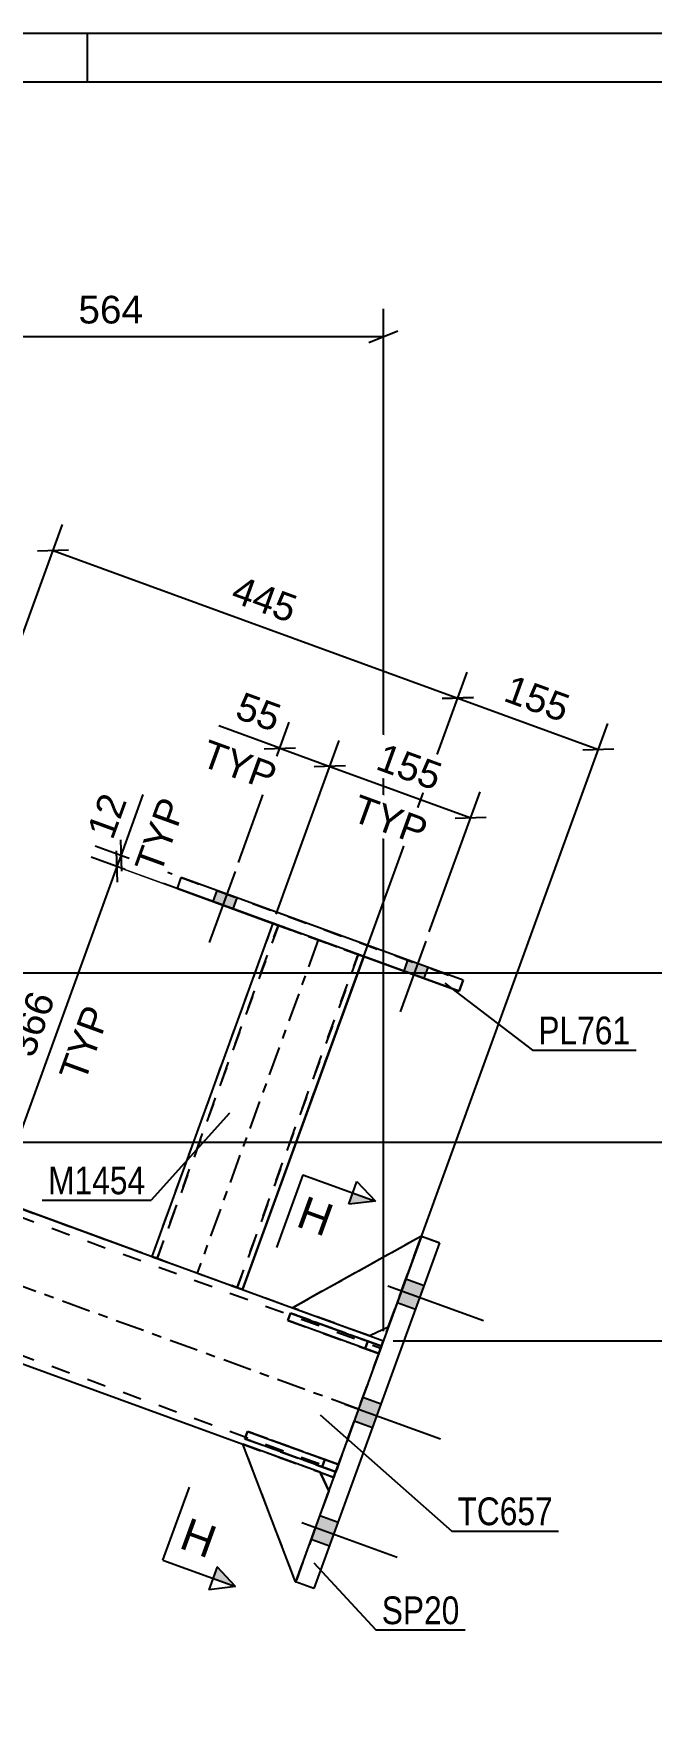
# Model space of a CAD drawing. Header units: millimetres. Extents: x -213 to 628, y -245 to 349.
# Drawn here: x 412.4 to 476.3, y 175.4 to 349.1 of the extents above; entities that cross this region are included whole.
import ezdxf

# ---------------------------------------------------------------- set-up
doc = ezdxf.new("R2010")
doc.units = ezdxf.units.MM
doc.linetypes.add('DXK_LINE_DOT2', pattern=[3.9198, 1.9599, -1.9599])
doc.linetypes.add('DXK_LINE_DOT3', pattern=[5.9187, 2.979, -0.9799, 0.9799, -0.9799])
doc.styles.add('Arial', font='arial.ttf', dxfattribs={"height": 0.2})
doc.styles.add('Arial Narrow', font='ARIALN.TTF', dxfattribs={"height": 0.2})

# ---------------------------------------------------------------- blocks, each defined once
blk = doc.blocks.new('Unknown-339279055-1134')
at = {"color": 5, "linetype": 'Continuous'}
for p, q in [((627.99, 349.07), (-213.01, 349.07)), ((417.99, 344.07), (417.99, 349.07)), ((622.99, 344.07), (-208.01, 344.07))]:
    blk.add_line(p, q, dxfattribs=at)
blk = doc.blocks.new('Part-339279055-2314 - 2113')
at = {"color": 2, "linetype": 'Continuous'}
for p, q in [((434.04, 203.43), (434.04, 203.43)), ((442.03, 200.52), (434.04, 203.43)), ((439.5, 189.2), (434.04, 203.43)), ((442.03, 200.52), (442.03, 200.52)), ((442.92, 198.6), (442.03, 200.52)), ((439.5, 189.2), (439.5, 189.2)), ((439.5, 189.2), (439.51, 189.2)), ((439.5, 189.2), (439.5, 189.2))]:
    blk.add_line(p, q, dxfattribs=at)
at = {"color": 7, "linetype": 'DXK_LINE_DOT2'}
for p, q in [((434.04, 203.43), (442.03, 200.52)), ((439.5, 189.2), (434.04, 203.43)), ((442.03, 200.52), (442.93, 198.6)), ((442.93, 198.6), (439.5, 189.2)), ((439.51, 189.2), (442.93, 198.6)), ((442.93, 198.6), (442.92, 198.6)), ((442.93, 198.6), (442.93, 198.6)), ((439.5, 189.2), (439.5, 189.2)), ((439.5, 189.2), (439.5, 189.2))]:
    blk.add_line(p, q, dxfattribs=at)
blk = doc.blocks.new('Bolt-339279055-2193 - 2113')
at = {"linetype": 'Continuous'}
for points in [[(451.88, 217.37), (452.77, 219.81), (450.89, 220.49), (450, 218.05)], [(451.88, 217.36), (452.77, 219.81), (450.89, 220.49), (450, 218.05)], [(451.88, 217.36), (452.77, 219.8), (450.89, 220.49), (450, 218.04)], [(447.44, 205.15), (448.33, 207.59), (446.45, 208.28), (445.56, 205.83)], [(447.44, 205.14), (448.33, 207.59), (446.45, 208.27), (445.56, 205.83)], [(442.99, 192.93), (443.88, 195.38), (442, 196.06), (441.11, 193.62)], [(442.99, 192.93), (443.88, 195.37), (442, 196.06), (441.11, 193.62)], [(442.99, 192.93), (443.88, 195.37), (442, 196.06), (441.11, 193.61)]]:
    blk.add_hatch(color=1, dxfattribs=at).paths.add_polyline_path(points)
at = {"color": 1, "linetype": 'Continuous'}
for p, q in [((449.04, 219.78), (458.91, 216.19)), ((449.04, 219.78), (458.91, 216.19)), ((449.04, 219.78), (458.91, 216.19)), ((450.89, 220.49), (452.77, 219.81)), ((450.89, 220.49), (452.77, 219.81)), ((450.89, 220.49), (452.77, 219.8)), ((450, 218.05), (451.88, 217.37)), ((450, 218.05), (451.88, 217.36)), ((450, 218.04), (451.88, 217.36)), ((444.59, 207.57), (454.46, 203.98)), ((444.59, 207.56), (454.46, 203.97)), ((446.45, 208.28), (448.33, 207.59)), ((446.45, 208.27), (448.33, 207.59)), ((445.56, 205.83), (447.44, 205.15)), ((445.56, 205.83), (447.44, 205.14)), ((440.15, 195.35), (450.01, 191.76)), ((440.15, 195.35), (450.01, 191.76)), ((440.15, 195.35), (450.01, 191.76)), ((442, 196.06), (443.88, 195.38)), ((442, 196.06), (443.88, 195.37)), ((442, 196.06), (443.88, 195.37)), ((441.11, 193.62), (442.99, 192.93)), ((441.11, 193.62), (442.99, 192.93)), ((441.11, 193.61), (442.99, 192.93))]:
    blk.add_line(p, q, dxfattribs=at)
blk = doc.blocks.new('Part-339279055-2318 - 2113')
at = {"color": 2, "linetype": 'Continuous'}
for p, q in [((434.52, 204.74), (434.25, 203.99)), ((443.64, 200.57), (434.25, 203.99)), ((434.52, 204.74), (443.92, 201.32)), ((442.23, 201.08), (443.64, 200.57)), ((443.92, 201.32), (443.64, 200.57))]:
    blk.add_line(p, q, dxfattribs=at)
at = {"color": 7, "linetype": 'DXK_LINE_DOT2'}
for p, q in [((434.25, 203.99), (442.23, 201.08)), ((442.51, 201.83), (434.52, 204.74)), ((442.51, 201.83), (442.23, 201.08)), ((443.92, 201.32), (442.51, 201.83)), ((443.92, 201.32), (443.64, 200.57)), ((443.64, 200.57), (443.64, 200.57)), ((443.64, 200.57), (443.64, 200.57)), ((443.92, 201.32), (443.92, 201.32))]:
    blk.add_line(p, q, dxfattribs=at)
blk = doc.blocks.new('Part-339279055-12831 - 2113')
at = {"color": 2, "linetype": 'Continuous'}
for p, q in [((427.27, 260.8), (427.68, 261.93)), ((427.27, 260.79), (427.27, 260.8)), ((456.4, 250.2), (427.27, 260.8)), ((427.27, 260.79), (427.27, 260.8)), ((427.27, 260.79), (437.14, 257.2)), ((456.81, 251.32), (427.68, 261.93)), ((446.54, 253.78), (456.4, 250.19)), ((456.4, 250.19), (456.81, 251.32)), ((456.81, 251.32), (456.4, 250.2)), ((456.4, 250.2), (456.4, 250.19))]:
    blk.add_line(p, q, dxfattribs=at)
at = {"color": 7, "linetype": 'DXK_LINE_DOT2'}
for p, q in [((427.27, 260.8), (427.68, 261.92)), ((427.68, 261.93), (427.68, 261.92)), ((427.68, 261.92), (456.81, 251.32)), ((437.14, 257.2), (446.54, 253.78)), ((456.81, 251.32), (456.81, 251.32))]:
    blk.add_line(p, q, dxfattribs=at)
blk = doc.blocks.new('Part-339279055-2147 - 2113')
at = {"color": 2, "linetype": 'Continuous'}
for p, q in [((452.5, 224.91), (439.5, 189.2)), ((454.38, 224.23), (441.38, 188.52)), ((454.38, 224.22), (441.38, 188.51)), ((452.5, 224.91), (454.38, 224.23)), ((454.38, 224.23), (454.38, 224.22)), ((454.38, 224.22), (454.38, 224.22)), ((441.38, 188.52), (439.5, 189.2)), ((439.5, 189.2), (439.51, 189.2)), ((441.38, 188.51), (439.5, 189.2)), ((439.5, 189.2), (439.5, 189.2)), ((441.38, 188.51), (441.38, 188.52))]:
    blk.add_line(p, q, dxfattribs=at)
at = {"color": 7, "linetype": 'DXK_LINE_DOT2'}
for p, q in [((439.51, 189.2), (452.5, 224.9)), ((452.5, 224.9), (452.5, 224.91)), ((452.5, 224.9), (454.38, 224.22))]:
    blk.add_line(p, q, dxfattribs=at)
blk = doc.blocks.new('Part-339279055-2157 - 2113')
at = {"color": 2, "linetype": 'Continuous'}
for p, q in [((392.19, 234.62), (439.17, 217.52)), ((392.19, 218.66), (434.04, 203.43)), ((392.19, 218.66), (434.04, 203.42)), ((447.16, 214.61), (448.57, 214.1)), ((442.03, 200.52), (443.44, 200.01)), ((442.03, 200.52), (443.44, 200))]:
    blk.add_line(p, q, dxfattribs=at)
at = {"color": 7, "linetype": 'DXK_LINE_DOT2'}
for p, q in [((392.19, 234.62), (448.57, 214.1)), ((392.19, 234.62), (392.19, 234.62)), ((392.19, 234.62), (392.19, 218.66)), ((392.19, 233.77), (448.29, 213.35)), ((392.19, 233.77), (448.29, 213.35)), ((392.19, 219.51), (443.71, 200.76)), ((392.19, 219.51), (443.71, 200.76)), ((439.17, 217.52), (447.16, 214.61)), ((448.41, 213.66), (448.23, 213.17)), ((448.29, 213.35), (448.41, 213.66)), ((448.53, 213.99), (448.41, 213.66)), ((448.41, 213.66), (448.53, 213.98)), ((448.53, 213.98), (448.57, 214.1)), ((448.57, 214.1), (448.53, 213.99)), ((448.57, 214.1), (448.57, 214.1)), ((448.29, 213.35), (443.73, 200.81)), ((448.23, 213.17), (443.78, 200.93)), ((448.13, 212.89), (443.88, 201.22)), ((448.13, 212.88), (443.88, 201.22)), ((448.13, 212.89), (448.27, 213.29)), ((448.21, 213.13), (448.13, 212.88)), ((448.27, 213.29), (448.21, 213.13)), ((448.29, 213.35), (448.27, 213.29)), ((448.27, 213.29), (448.29, 213.35)), ((448.29, 213.35), (448.29, 213.35)), ((434.04, 203.43), (442.03, 200.52)), ((434.04, 203.42), (442.03, 200.52)), ((443.48, 200.12), (443.44, 200.01)), ((443.44, 200), (443.48, 200.12)), ((443.44, 200), (443.44, 200.01)), ((443.44, 200), (443.44, 200)), ((443.6, 200.45), (443.48, 200.12)), ((443.48, 200.12), (443.6, 200.44)), ((443.78, 200.93), (443.6, 200.45)), ((443.6, 200.44), (443.73, 200.81)), ((443.71, 200.76), (443.73, 200.82)), ((443.73, 200.81), (443.71, 200.76)), ((443.71, 200.76), (443.71, 200.76)), ((443.88, 201.22), (443.73, 200.81)), ((443.73, 200.82), (443.79, 200.98)), ((443.79, 200.98), (443.88, 201.22))]:
    blk.add_line(p, q, dxfattribs=at)
at = {"color": 7, "linetype": 'DXK_LINE_DOT3'}
blk.add_line((446, 207.05), (392.19, 226.64), dxfattribs=at)
blk = doc.blocks.new('Part-339279055-2320 - 2113')
at = {"color": 7, "linetype": 'DXK_LINE_DOT2'}
for p, q in [((434.25, 203.99), (434.52, 204.74)), ((442.23, 201.08), (434.25, 203.99)), ((434.25, 203.99), (443.64, 200.57)), ((434.52, 204.74), (442.51, 201.83)), ((443.92, 201.32), (434.52, 204.74)), ((442.23, 201.08), (442.51, 201.83)), ((442.51, 201.83), (443.92, 201.32)), ((443.64, 200.57), (442.23, 201.08)), ((443.64, 200.57), (443.92, 201.32)), ((443.64, 200.57), (443.92, 201.32)), ((443.64, 200.57), (443.64, 200.57)), ((443.92, 201.32), (443.92, 201.32))]:
    blk.add_line(p, q, dxfattribs=at)
blk = doc.blocks.new('Bolt-339279055-12840 - 2113')
at = {"linetype": 'Continuous'}
for points in [[(433.42, 259.84), (431.35, 260.59), (430.94, 259.46), (433, 258.71)], [(453.15, 252.66), (451.08, 253.41), (450.67, 252.28), (452.74, 251.53)]]:
    blk.add_hatch(color=1, dxfattribs=at).paths.add_polyline_path(points)
at = {"color": 1, "linetype": 'Continuous'}
for p, q in [((433.24, 262.57), (430.57, 255.24)), ((431.35, 260.59), (430.94, 259.46)), ((433.42, 259.84), (433, 258.71)), ((452.97, 255.38), (450.3, 248.05)), ((451.08, 253.41), (450.67, 252.28)), ((453.15, 252.66), (452.74, 251.53))]:
    blk.add_line(p, q, dxfattribs=at)
blk = doc.blocks.new('Part-339279055-2315 - 2113')
at = {"color": 7, "linetype": 'DXK_LINE_DOT2'}
for p, q in [((434.04, 203.42), (442.03, 200.52)), ((439.5, 189.2), (434.04, 203.42)), ((434.04, 203.42), (434.04, 203.42)), ((442.03, 200.52), (434.04, 203.42)), ((439.5, 189.2), (434.04, 203.42)), ((442.03, 200.52), (442.93, 198.59)), ((442.03, 200.52), (442.03, 200.52)), ((442.92, 198.6), (442.03, 200.52)), ((442.93, 198.59), (439.5, 189.2)), ((439.51, 189.2), (442.93, 198.59)), ((442.93, 198.59), (442.92, 198.6)), ((442.93, 198.59), (442.93, 198.59))]:
    blk.add_line(p, q, dxfattribs=at)
at = {"color": 2, "linetype": 'Continuous'}
for q in [(439.5, 189.2), (439.51, 189.2), (439.5, 189.2)]:
    blk.add_line((439.5, 189.2), q, dxfattribs=at)
blk = doc.blocks.new('Part-339279055-2316 - 2113')
at = {"color": 2, "linetype": 'Continuous'}
for p, q in [((452.5, 224.91), (439.17, 217.52)), ((439.17, 217.52), (447.16, 214.61)), ((439.17, 217.52), (439.17, 217.52)), ((449.08, 215.51), (447.16, 214.61)), ((447.16, 214.61), (447.16, 214.61))]:
    blk.add_line(p, q, dxfattribs=at)
at = {"color": 7, "linetype": 'DXK_LINE_DOT2'}
for p, q in [((439.17, 217.52), (452.5, 224.91)), ((449.08, 215.51), (452.5, 224.91)), ((452.5, 224.91), (449.08, 215.51)), ((452.5, 224.91), (452.5, 224.91)), ((452.5, 224.91), (452.5, 224.91)), ((447.16, 214.61), (439.17, 217.52)), ((449.08, 215.51), (447.16, 214.61)), ((449.08, 215.51), (449.08, 215.51)), ((449.08, 215.51), (449.08, 215.51))]:
    blk.add_line(p, q, dxfattribs=at)
blk = doc.blocks.new('Part-339279055-2317 - 2113')
at = {"color": 7, "linetype": 'DXK_LINE_DOT2'}
for p, q in [((452.5, 224.91), (439.17, 217.52)), ((439.17, 217.52), (452.5, 224.91)), ((449.08, 215.51), (452.5, 224.91)), ((452.5, 224.91), (449.08, 215.51)), ((452.5, 224.91), (452.5, 224.91)), ((439.17, 217.52), (447.16, 214.61)), ((439.17, 217.52), (439.17, 217.52)), ((447.16, 214.61), (439.17, 217.52)), ((449.08, 215.51), (447.16, 214.61)), ((449.08, 215.51), (449.08, 215.51)), ((449.08, 215.51), (449.08, 215.51)), ((447.16, 214.61), (447.16, 214.61)), ((447.16, 214.61), (447.16, 214.61))]:
    blk.add_line(p, q, dxfattribs=at)
at = {"color": 2, "linetype": 'Continuous'}
blk.add_line((449.08, 215.51), (447.16, 214.61), dxfattribs=at)
blk = doc.blocks.new('Part-339279055-2319 - 2113')
at = {"color": 2, "linetype": 'Continuous'}
for p, q in [((438.97, 216.96), (438.69, 216.21)), ((448.09, 212.79), (438.69, 216.21)), ((438.97, 216.96), (448.36, 213.54)), ((446.68, 213.3), (448.09, 212.79)), ((448.36, 213.54), (448.09, 212.79))]:
    blk.add_line(p, q, dxfattribs=at)
at = {"color": 7, "linetype": 'DXK_LINE_DOT2'}
for p, q in [((438.69, 216.21), (446.68, 213.3)), ((446.95, 214.05), (438.97, 216.96)), ((446.95, 214.05), (446.68, 213.3)), ((448.36, 213.54), (446.95, 214.05)), ((448.36, 213.54), (448.09, 212.79)), ((448.09, 212.79), (448.09, 212.79)), ((448.09, 212.79), (448.09, 212.79)), ((448.36, 213.54), (448.36, 213.54))]:
    blk.add_line(p, q, dxfattribs=at)
blk = doc.blocks.new('Part-339279055-2321 - 2113')
at = {"color": 7, "linetype": 'DXK_LINE_DOT2'}
for p, q in [((438.69, 216.2), (438.97, 216.96)), ((446.68, 213.3), (438.69, 216.2)), ((438.69, 216.2), (448.09, 212.78)), ((438.97, 216.96), (446.95, 214.05)), ((448.36, 213.53), (438.97, 216.96)), ((446.68, 213.3), (446.95, 214.05)), ((446.95, 214.05), (448.36, 213.53)), ((448.09, 212.78), (446.68, 213.3)), ((448.09, 212.78), (448.36, 213.53)), ((448.09, 212.78), (448.36, 213.53)), ((448.09, 212.78), (448.09, 212.78)), ((448.36, 213.53), (448.36, 213.53))]:
    blk.add_line(p, q, dxfattribs=at)
blk = doc.blocks.new('Part-339279055-12830 - 2113')
at = {"color": 2, "linetype": 'Continuous'}
for p, q in [((437.14, 257.21), (424.62, 222.82)), ((446.54, 253.79), (434.02, 219.4))]:
    blk.add_line(p, q, dxfattribs=at)
at = {"color": 7, "linetype": 'DXK_LINE_DOT2'}
for p, q in [((437.14, 257.21), (424.62, 222.8)), ((437.71, 257.01), (425.18, 222.6)), ((425.19, 222.61), (437.71, 257.01)), ((437.14, 257.21), (437.14, 257.21)), ((437.14, 257.21), (437.14, 257.21)), ((437.23, 257.18), (437.14, 257.21)), ((437.14, 257.21), (437.23, 257.18)), ((437.47, 257.09), (437.23, 257.18)), ((437.23, 257.18), (437.47, 257.09)), ((437.84, 256.96), (437.47, 257.09)), ((437.47, 257.09), (437.84, 256.96)), ((437.71, 257.01), (437.71, 257.01)), ((437.71, 257.01), (437.75, 256.99)), ((437.75, 256.99), (437.71, 257.01)), ((437.75, 256.99), (437.87, 256.95)), ((437.87, 256.95), (437.75, 256.99)), ((438.27, 256.8), (437.84, 256.96)), ((437.84, 256.96), (438.27, 256.8)), ((437.87, 256.95), (438.05, 256.88)), ((438.05, 256.88), (437.87, 256.95)), ((438.05, 256.88), (438.27, 256.8)), ((438.27, 256.8), (438.05, 256.88)), ((438.27, 256.8), (445.41, 254.2)), ((438.27, 256.8), (445.41, 254.2)), ((438.27, 256.8), (445.41, 254.2)), ((438.27, 256.8), (445.41, 254.2)), ((445.98, 254), (433.45, 219.59)), ((433.46, 219.6), (445.98, 254)), ((434.02, 219.4), (446.54, 253.79)), ((445.41, 254.2), (445.63, 254.12)), ((445.63, 254.13), (445.41, 254.2)), ((445.41, 254.2), (445.84, 254.05)), ((445.81, 254.06), (445.41, 254.2)), ((445.81, 254.06), (445.63, 254.13)), ((445.63, 254.12), (445.81, 254.06)), ((445.81, 254.06), (445.93, 254.01)), ((445.93, 254.01), (445.81, 254.06)), ((446.21, 253.91), (445.81, 254.06)), ((445.84, 254.05), (446.21, 253.91)), ((445.93, 254.01), (445.98, 254)), ((445.98, 254), (445.93, 254.01)), ((445.98, 254), (445.98, 254)), ((446.21, 253.91), (446.45, 253.82)), ((446.45, 253.82), (446.21, 253.91)), ((446.45, 253.82), (446.54, 253.79)), ((446.54, 253.79), (446.45, 253.82)), ((446.54, 253.79), (446.54, 253.79)), ((446.54, 253.79), (446.54, 253.79)), ((424.62, 222.81), (424.62, 222.82)), ((424.62, 222.8), (424.62, 222.81)), ((424.71, 222.78), (424.62, 222.81)), ((424.62, 222.8), (424.7, 222.77)), ((424.7, 222.77), (424.95, 222.68)), ((424.95, 222.69), (424.71, 222.78)), ((425.32, 222.55), (424.95, 222.69)), ((424.95, 222.68), (425.32, 222.55)), ((425.18, 222.6), (425.19, 222.61)), ((425.18, 222.6), (425.18, 222.6)), ((425.18, 222.6), (425.23, 222.59)), ((425.23, 222.58), (425.18, 222.6)), ((425.23, 222.59), (425.35, 222.54)), ((425.35, 222.54), (425.23, 222.58)), ((425.75, 222.4), (425.32, 222.55)), ((425.32, 222.55), (425.75, 222.39)), ((425.35, 222.54), (425.53, 222.47)), ((425.53, 222.47), (425.35, 222.54)), ((425.53, 222.47), (425.75, 222.4)), ((425.75, 222.39), (425.53, 222.47)), ((425.75, 222.4), (432.89, 219.8)), ((425.75, 222.4), (432.89, 219.8)), ((425.75, 222.39), (432.89, 219.79)), ((425.75, 222.39), (432.89, 219.79)), ((432.89, 219.8), (433.1, 219.72)), ((433.32, 219.64), (432.89, 219.8)), ((433.1, 219.72), (432.89, 219.79)), ((432.89, 219.79), (433.32, 219.64)), ((433.1, 219.72), (433.29, 219.65)), ((433.29, 219.65), (433.1, 219.72)), ((433.29, 219.65), (433.41, 219.61)), ((433.41, 219.61), (433.29, 219.65)), ((433.32, 219.64), (433.69, 219.5)), ((433.69, 219.51), (433.32, 219.64)), ((433.41, 219.61), (433.45, 219.59)), ((433.45, 219.59), (433.41, 219.61)), ((433.45, 219.59), (433.46, 219.6)), ((433.45, 219.59), (433.45, 219.59)), ((433.93, 219.42), (433.69, 219.51)), ((433.69, 219.5), (433.93, 219.42)), ((433.93, 219.42), (434.02, 219.38)), ((434.02, 219.39), (433.93, 219.42)), ((434.02, 219.39), (434.02, 219.4)), ((434.02, 219.38), (434.02, 219.4)), ((434.02, 219.38), (434.02, 219.39))]:
    blk.add_line(p, q, dxfattribs=at)
at = {"color": 7, "linetype": 'DXK_LINE_DOT3'}
blk.add_line((441.84, 255.5), (429.32, 221.1), dxfattribs=at)
blk = doc.blocks.new('Bolt-339279055-12839 - 2113')
at = {"linetype": 'Continuous'}
for points in [[(433.42, 259.84), (431.35, 260.59), (430.94, 259.46), (433, 258.71)], [(453.15, 252.65), (451.08, 253.41), (450.67, 252.28), (452.74, 251.53)]]:
    blk.add_hatch(color=1, dxfattribs=at).paths.add_polyline_path(points)
at = {"color": 1, "linetype": 'Continuous'}
for p, q in [((433.24, 262.56), (430.57, 255.23)), ((431.35, 260.59), (430.94, 259.46)), ((433.42, 259.84), (433, 258.71)), ((452.97, 255.38), (450.3, 248.05)), ((451.08, 253.41), (450.67, 252.28)), ((453.15, 252.65), (452.74, 251.53))]:
    blk.add_line(p, q, dxfattribs=at)
blk = doc.blocks.new('StraightDimension-339279055-23784 - 2113')
at = {"color": 7, "linetype": 'Continuous'}
for p, q in [((436.2, 257.54), (418.36, 264.04)), ((421.09, 261.45), (420.99, 264.68)), ((408.53, 228.68), (421.04, 263.06)), ((423.68, 223.16), (405.85, 229.65)), ((408.47, 230.29), (408.58, 227.06))]:
    blk.add_line(p, q, dxfattribs=at)
at = {"color": 0}
blk.add_wipeout([(415.42, 249.82), (411.48, 251.26), (408.79, 243.86), (412.73, 242.43)], dxfattribs=at)
at = {"color": 0, "linetype": 'Continuous'}
blk.add_wipeout([(421.11, 248.34), (417.16, 249.78), (414.09, 241.34), (418.04, 239.91)], dxfattribs=at)
at = {"color": 3, "style": 'Arial'}
blk.add_text('366', height=2.865, rotation=69.9983, dxfattribs=at).set_placement((412.37, 243.2))
at = {"color": 3, "linetype": 'Continuous', "style": 'Arial'}
blk.add_text('TYP', height=2.865, rotation=69.9983, dxfattribs=at).set_placement((417.68, 240.68))
blk = doc.blocks.new('StraightDimension-339279055-23841 - 2113')
at = {"color": 7, "linetype": 'Continuous'}
for p, q in [((433.58, 263.5), (438.84, 277.96)), ((436.25, 275.23), (439.48, 275.34)), ((437.48, 258.14), (444.01, 276.08)), ((437.87, 275.29), (443.03, 273.41)), ((444.65, 273.46), (441.42, 273.35))]:
    blk.add_line(p, q, dxfattribs=at)
at = {"color": 0}
blk.add_wipeout([(437.63, 276.17), (439.06, 280.12), (433.76, 282.05), (432.32, 278.1)], dxfattribs=at)
at = {"color": 7, "linetype": 'Continuous'}
blk.add_line((437.87, 275.29), (431.57, 277.58), dxfattribs=at)
at = {"color": 0, "linetype": 'Continuous'}
blk.add_wipeout([(437.19, 270.1), (438.63, 274.05), (430.19, 277.12), (428.76, 273.17)], dxfattribs=at)
at = {"color": 7, "linetype": 'Continuous'}
blk.add_line((437.87, 275.29), (431.57, 277.58), dxfattribs=at)
at = {"color": 3, "style": 'Arial'}
blk.add_text('55', height=2.865, rotation=-19.9905, dxfattribs=at).set_placement((433.09, 278.46))
at = {"color": 3, "linetype": 'Continuous', "style": 'Arial'}
blk.add_text('TYP', height=2.865, rotation=-19.9905, dxfattribs=at).set_placement((429.53, 273.53))
blk = doc.blocks.new('StraightDimension-339279055-23273 - 2113')
at = {"color": 7, "linetype": 'Continuous'}
for p, q in [((490.62, 212.6), (489.42, 215.6)), ((449.57, 214.1), (502.44, 214.1)), ((490.02, 106.87), (490.02, 214.1)), ((489.42, 108.37), (490.62, 105.37)), ((393.19, 106.87), (502.44, 106.87))]:
    blk.add_line(p, q, dxfattribs=at)
at = {"color": 0, "linetype": 'Continuous'}
blk.add_wipeout([(503.04, 214.7), (503.04, 218.9), (490.72, 218.9), (490.72, 214.7)], dxfattribs=at)
at = {"color": 0}
blk.add_wipeout([(489.27, 165.53), (485.07, 165.53), (485.07, 155.44), (489.27, 155.44)], dxfattribs=at)
at = {"color": 3, "linetype": 'Continuous', "style": 'Arial'}
blk.add_text('18707', height=2.865, dxfattribs=at).set_placement((491.32, 215.3))
at = {"color": 3, "style": 'Arial'}
blk.add_text('3120', height=2.865, rotation=90.0002, dxfattribs=at).set_placement((488.67, 156.04))
blk = doc.blocks.new('StraightDimension-339279055-23271 - 2113')
at = {"color": 7, "linetype": 'Continuous'}
for p, q in [((490.62, 250.61), (489.42, 253.61)), ((393.19, 252.11), (502.44, 252.11)), ((490.02, 234.62), (490.02, 252.11)), ((393.19, 234.62), (502.44, 234.62)), ((489.42, 236.12), (490.62, 233.12))]:
    blk.add_line(p, q, dxfattribs=at)
at = {"color": 0, "linetype": 'Continuous'}
blk.add_wipeout([(503.04, 252.71), (503.04, 256.91), (490.72, 256.91), (490.72, 252.71)], dxfattribs=at)
at = {"color": 0}
blk.add_wipeout([(489.27, 247.3), (485.07, 247.3), (485.07, 239.43), (489.27, 239.43)], dxfattribs=at)
at = {"color": 3, "linetype": 'Continuous', "style": 'Arial'}
blk.add_text('19087', height=2.865, dxfattribs=at).set_placement((491.32, 253.31))
at = {"color": 3, "style": 'Arial'}
blk.add_text('175', height=2.865, rotation=90.0002, dxfattribs=at).set_placement((488.67, 240.03))
blk = doc.blocks.new('StraightDimension-339279055-23272 - 2113')
at = {"color": 7, "linetype": 'Continuous'}
for p, q in [((393.19, 234.62), (502.44, 234.62)), ((490.62, 233.12), (489.42, 236.12)), ((490.02, 214.1), (490.02, 234.62)), ((489.42, 215.6), (490.62, 212.6)), ((449.57, 214.1), (502.44, 214.1))]:
    blk.add_line(p, q, dxfattribs=at)
at = {"color": 0, "linetype": 'Continuous'}
blk.add_wipeout([(503.04, 235.22), (503.04, 239.42), (490.72, 239.42), (490.72, 235.22)], dxfattribs=at)
at = {"color": 0}
blk.add_wipeout([(489.27, 228.3), (485.07, 228.3), (485.07, 220.42), (489.27, 220.42)], dxfattribs=at)
at = {"color": 3, "linetype": 'Continuous', "style": 'Arial'}
blk.add_text('18912', height=2.865, dxfattribs=at).set_placement((491.32, 235.82))
at = {"color": 3, "style": 'Arial'}
blk.add_text('205', height=2.865, rotation=90.0002, dxfattribs=at).set_placement((488.67, 221.02))
blk = doc.blocks.new('StraightDimension-339279055-23462 - 2113')
at = {"color": 7, "linetype": 'Continuous'}
for p, q in [((392.19, 253.11), (392.19, 320.64)), ((448.57, 215.1), (448.57, 320.64)), ((393.69, 318.39), (390.69, 317.19)), ((392.19, 317.79), (448.57, 317.79)), ((447.07, 317.19), (450.07, 318.39))]:
    blk.add_line(p, q, dxfattribs=at)
at = {"color": 0}
blk.add_wipeout([(424.31, 318.54), (424.31, 322.74), (416.44, 322.74), (416.44, 318.54)], dxfattribs=at)
at = {"color": 3, "style": 'Arial'}
blk.add_text('564', height=2.865, dxfattribs=at).set_placement((417.04, 319.14))
blk = doc.blocks.new('StraightDimension-339279055-23689 - 2113')
at = {"color": 7, "linetype": 'Continuous'}
for p, q in [((434.36, 220.34), (457.23, 283.14)), ((457.87, 280.51), (454.64, 280.41)), ((456.25, 280.46), (470.8, 275.16)), ((448.91, 215.04), (471.77, 277.84)), ((469.18, 275.11), (472.41, 275.22))]:
    blk.add_line(p, q, dxfattribs=at)
at = {"color": 0}
blk.add_wipeout([(467.48, 277.17), (468.92, 281.12), (461.52, 283.81), (460.08, 279.86)], dxfattribs=at)
at = {"color": 3, "style": 'Arial'}
blk.add_text('155', height=2.865, rotation=-20.002, dxfattribs=at).set_placement((460.85, 280.22))
blk = doc.blocks.new('StraightDimension-339279055-23690 - 2113')
at = {"color": 7, "linetype": 'Continuous'}
for p, q in [((392.53, 235.56), (415.39, 298.37)), ((416.03, 295.74), (412.8, 295.64)), ((414.42, 295.69), (456.25, 280.46)), ((434.36, 220.34), (457.23, 283.14)), ((454.64, 280.41), (457.87, 280.51))]:
    blk.add_line(p, q, dxfattribs=at)
at = {"color": 0}
blk.add_wipeout([(439.29, 287.43), (440.73, 291.38), (433.33, 294.07), (431.89, 290.13)], dxfattribs=at)
at = {"color": 3, "style": 'Arial'}
blk.add_text('445', height=2.865, rotation=-20.002, dxfattribs=at).set_placement((432.66, 290.48))
blk = doc.blocks.new('StraightDimension-339279055-23783 - 2113')
at = {"color": 7, "linetype": 'Continuous'}
for p, q in [((421.4, 265.81), (421.5, 262.58)), ((436.2, 257.54), (418.36, 264.04)), ((426.74, 262.27), (418.77, 265.17)), ((421.09, 261.45), (420.99, 264.68)), ((421.04, 263.06), (421.45, 264.19))]:
    blk.add_line(p, q, dxfattribs=at)
at = {"color": 0}
blk.add_wipeout([(422.86, 270.25), (418.91, 271.69), (416.98, 266.38), (420.93, 264.94)], dxfattribs=at)
at = {"color": 7, "linetype": 'Continuous'}
blk.add_line((421.45, 264.19), (423.74, 270.49), dxfattribs=at)
at = {"color": 0, "linetype": 'Continuous'}
blk.add_wipeout([(428.93, 269.81), (424.98, 271.25), (421.91, 262.81), (425.86, 261.38)], dxfattribs=at)
at = {"color": 7, "linetype": 'Continuous'}
blk.add_line((421.45, 264.19), (423.74, 270.49), dxfattribs=at)
at = {"color": 3, "style": 'Arial'}
blk.add_text('12', height=2.865, rotation=69.9983, dxfattribs=at).set_placement((420.57, 265.71))
at = {"color": 3, "linetype": 'Continuous', "style": 'Arial'}
blk.add_text('TYP', height=2.865, rotation=69.9983, dxfattribs=at).set_placement((425.5, 262.15))
blk = doc.blocks.new('StraightDimension-339279055-23840 - 2113')
at = {"color": 7, "linetype": 'Continuous'}
for p, q in [((437.48, 258.14), (444.01, 276.08)), ((444.65, 273.46), (441.42, 273.35)), ((443.03, 273.41), (457.6, 268.11)), ((453.31, 256.32), (458.57, 270.79)), ((455.98, 268.06), (459.21, 268.16))]:
    blk.add_line(p, q, dxfattribs=at)
at = {"color": 0}
blk.add_wipeout([(454.27, 270.12), (455.71, 274.06), (448.31, 276.75), (446.87, 272.81)], dxfattribs=at)
at = {"color": 0, "linetype": 'Continuous'}
blk.add_wipeout([(452.79, 264.43), (454.23, 268.38), (445.79, 271.44), (444.36, 267.5)], dxfattribs=at)
at = {"color": 3, "style": 'Arial'}
blk.add_text('155', height=2.865, rotation=-19.9905, dxfattribs=at).set_placement((447.64, 273.17))
at = {"color": 3, "linetype": 'Continuous', "style": 'Arial'}
blk.add_text('TYP', height=2.865, rotation=-19.9905, dxfattribs=at).set_placement((445.12, 267.86))
blk = doc.blocks.new('Mark-339279055-2153 - 2113')
at = {"color": 0}
blk.add_wipeout([(466.09, 195.06), (466.09, 198.06), (456.23, 198.06), (456.23, 195.06)], dxfattribs=at)
blk.add_wipeout([(466.09, 195.06), (466.09, 198.06), (456.23, 198.06), (456.23, 195.06)], dxfattribs=at)
at = {"color": 30, "linetype": 'Continuous'}
for p, q in [((442.03, 206.47), (455.63, 194.46)), ((455.63, 194.46), (466.69, 194.46))]:
    blk.add_line(p, q, dxfattribs=at)
at = {"color": 3, "style": 'Arial Narrow'}
blk.add_text('TC657', height=2.863, dxfattribs=at).set_placement((456.23, 195.06))
blk = doc.blocks.new('SectionMark-339279055-26886 - 2113')
at = {"linetype": 'Continuous'}
blk.add_hatch(color=6, dxfattribs=at).paths.add_polyline_path([(444.99, 228.2), (445.42, 229.37), (447.77, 228.52)])
at = {"color": 6, "linetype": 'Continuous'}
for p, q in [((444.99, 228.2), (445.84, 230.55)), ((445.84, 230.55), (447.77, 228.52)), ((447.77, 228.52), (444.99, 228.2)), ((433.29, 188.72), (430.51, 188.4))]:
    blk.add_line(p, q, dxfattribs=at)
at = {"color": 0, "linetype": 'Continuous'}
for points in [[(442.56, 224.83), (443.76, 228.12), (440.59, 229.27), (439.39, 225.98)], [(430.48, 191.61), (431.67, 194.9), (428.5, 196.05), (427.31, 192.76)]]:
    blk.add_wipeout(points, dxfattribs=at)
at = {"linetype": 'Continuous'}
blk.add_hatch(color=6, dxfattribs=at).paths.add_polyline_path([(430.94, 189.58), (431.37, 190.75), (433.29, 188.72)])
at = {"color": 6, "linetype": 'Continuous'}
for p, q in [((440.25, 231.25), (437.51, 223.74)), ((440.25, 231.25), (447.77, 228.52)), ((425.77, 191.46), (428.51, 198.97)), ((425.77, 191.46), (433.29, 188.72)), ((431.37, 190.75), (430.51, 188.4)), ((433.29, 188.72), (431.37, 190.75))]:
    blk.add_line(p, q, dxfattribs=at)
at = {"color": 3, "linetype": 'Continuous', "style": 'Arial'}
for p in [(439.39, 225.98), (427.31, 192.76)]:
    blk.add_text('H', height=3.34, rotation=-19.9905, dxfattribs=at).set_placement(p)
blk = doc.blocks.new('Mark-339279055-23710 - 2113')
at = {"color": 0}
blk.add_wipeout([(423.97, 229.23), (423.97, 232.23), (413.91, 232.23), (413.91, 229.23)], dxfattribs=at)
blk.add_wipeout([(423.97, 229.23), (423.97, 232.23), (413.91, 232.23), (413.91, 229.23)], dxfattribs=at)
at = {"color": 30, "linetype": 'Continuous'}
for p in [(432.65, 237.62), (413.31, 228.63)]:
    blk.add_line(p, (424.57, 228.63), dxfattribs=at)
at = {"color": 3, "style": 'Arial Narrow'}
blk.add_text('M1454', height=2.863, dxfattribs=at).set_placement((413.91, 229.23))
blk = doc.blocks.new('Mark-339279055-23714 - 2113')
at = {"color": 0}
blk.add_wipeout([(474.1, 244.71), (474.1, 247.71), (464.59, 247.71), (464.59, 244.71)], dxfattribs=at)
blk.add_wipeout([(474.1, 244.71), (474.1, 247.71), (464.59, 247.71), (464.59, 244.71)], dxfattribs=at)
at = {"color": 30, "linetype": 'Continuous'}
for p, q in [((454.91, 251.03), (463.99, 244.11)), ((463.99, 244.11), (474.7, 244.11))]:
    blk.add_line(p, q, dxfattribs=at)
at = {"color": 3, "style": 'Arial Narrow'}
blk.add_text('PL761', height=2.863, dxfattribs=at).set_placement((464.59, 244.71))
blk = doc.blocks.new('Mark-339279055-23885 - 2113')
at = {"color": 0}
blk.add_wipeout([(456.44, 184.84), (456.44, 187.84), (448.4, 187.84), (448.4, 184.84)], dxfattribs=at)
blk.add_wipeout([(456.44, 184.84), (456.44, 187.84), (448.4, 187.84), (448.4, 184.84)], dxfattribs=at)
at = {"color": 30, "linetype": 'Continuous'}
for p, q in [((441.39, 191.16), (447.8, 184.24)), ((447.8, 184.24), (457.04, 184.24))]:
    blk.add_line(p, q, dxfattribs=at)
at = {"color": 3, "style": 'Arial Narrow'}
blk.add_text('SP20', height=2.863, dxfattribs=at).set_placement((448.4, 184.84))

msp = doc.modelspace()

# ---------------------------------------------------------------- block references
for name in ['Unknown-339279055-1134', 'Bolt-339279055-12840 - 2113', 'Bolt-339279055-12839 - 2113', 'Part-339279055-12831 - 2113', 'Part-339279055-12830 - 2113', 'Part-339279055-2157 - 2113', 'Part-339279055-2316 - 2113', 'Part-339279055-2317 - 2113', 'Part-339279055-2147 - 2113', 'Bolt-339279055-2193 - 2113', 'Part-339279055-2319 - 2113', 'Part-339279055-2321 - 2113', 'Part-339279055-2314 - 2113', 'Part-339279055-2315 - 2113', 'Part-339279055-2318 - 2113', 'Part-339279055-2320 - 2113']:
    msp.add_blockref(name, (0, 0))

# ---------------------------------------------------------------- next in the draw order: block references
for name in ['StraightDimension-339279055-23784 - 2113', 'StraightDimension-339279055-23273 - 2113']:
    msp.add_blockref(name, (0, 0))

# ---------------------------------------------------------------- next in the draw order: block references
for name in ['StraightDimension-339279055-23841 - 2113', 'StraightDimension-339279055-23271 - 2113', 'Mark-339279055-2153 - 2113']:
    msp.add_blockref(name, (0, 0))

# ---------------------------------------------------------------- next in the draw order: block references
msp.add_blockref('StraightDimension-339279055-23272 - 2113', (0, 0))

# ---------------------------------------------------------------- next in the draw order: block references
msp.add_blockref('StraightDimension-339279055-23462 - 2113', (0, 0))

# ---------------------------------------------------------------- next in the draw order: block references
msp.add_blockref('StraightDimension-339279055-23689 - 2113', (0, 0))

# ---------------------------------------------------------------- next in the draw order: block references
msp.add_blockref('StraightDimension-339279055-23690 - 2113', (0, 0))

# ---------------------------------------------------------------- next in the draw order: block references
for name in ['StraightDimension-339279055-23840 - 2113', 'StraightDimension-339279055-23783 - 2113', 'Mark-339279055-23714 - 2113', 'SectionMark-339279055-26886 - 2113']:
    msp.add_blockref(name, (0, 0))

# ---------------------------------------------------------------- next in the draw order: block references
for name in ['Mark-339279055-23710 - 2113', 'Mark-339279055-23885 - 2113']:
    msp.add_blockref(name, (0, 0))

doc.saveas('drawing.dxf')
